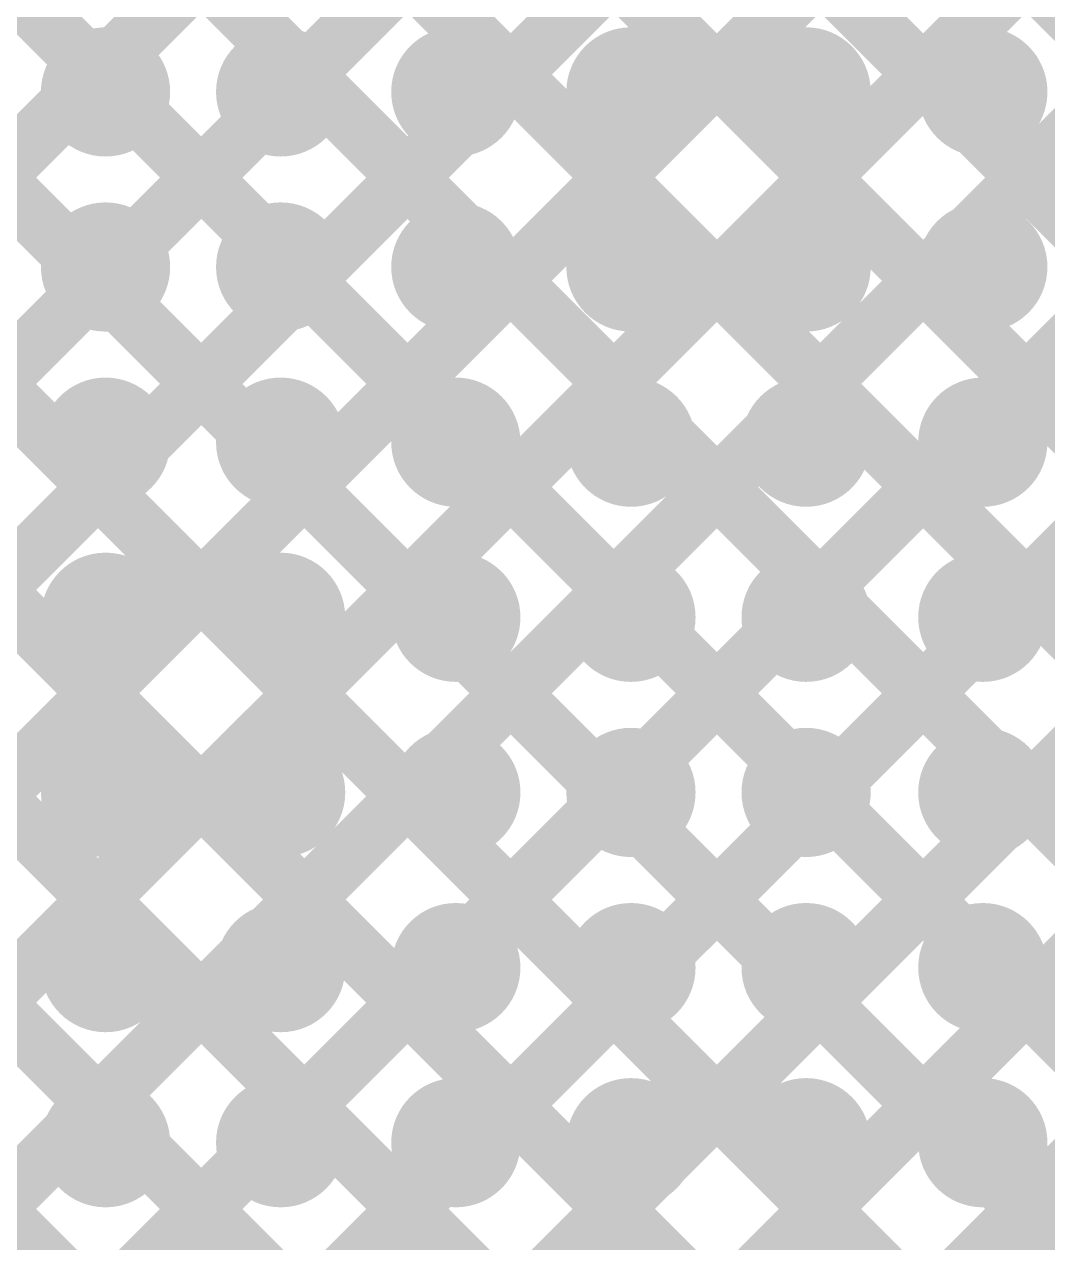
# Model space of a CAD drawing. Header units: millimetres. Extents: x -0.28 to 3.03, y -0.05 to 3.12.
# Drawn here: x 0.9456 to 1.0859, y 1.8083 to 1.9753 of the extents above; entities that cross this region are included whole.
import ezdxf

# ---------------------------------------------------------------- set-up
doc = ezdxf.new("R2010")
doc.units = ezdxf.units.MM
doc.header["$MEASUREMENT"] = 0
for name, color, linetype in [('BottomLayer', 5, 'Continuous'), ('TopLayer', 1, 'Continuous'), ('ViaHoleLayer', 16, 'Continuous')]:
    doc.layers.add(name, color=color, linetype=linetype)

msp = doc.modelspace()

# ---------------------------------------------------------------- hatches: boundary and pattern name
at = {"layer": 'BottomLayer'}
for points in [[(0.88291, 1.89002), (0.87725, 1.89568), (1.04872, 2.06714), (1.05437, 2.06149)], [(0.88435, 1.86318), (0.87869, 1.86883), (1.07652, 2.06666), (1.08218, 2.061)], [(0.88576, 1.8363), (0.8801, 1.84196), (1.10314, 2.06499), (1.10879, 2.05934)], [(0.89259, 1.81485), (0.88693, 1.82051), (1.12673, 2.0603), (1.13239, 2.05465)], [(1.01696, 2.04293), (1.02262, 2.04859), (1.25588, 1.81533), (1.25023, 1.80967)], [(0.90716, 1.80113), (0.9015, 1.80679), (1.13919, 2.04448), (1.14485, 2.03882)], [(0.90686, 1.77255), (0.90121, 1.77821), (1.16585, 2.04285), (1.17151, 2.0372)], [(0.99548, 2.03614), (1.00113, 2.04179), (1.2495, 1.79343), (1.24384, 1.78777)], [(0.96759, 2.03574), (0.97324, 2.0414), (1.24681, 1.76783), (1.24116, 1.76217)], [(0.95108, 2.02397), (0.95673, 2.02962), (1.23504, 1.75132), (1.22938, 1.74566)], [(0.92589, 1.7633), (0.92023, 1.76895), (1.17806, 2.02678), (1.18372, 2.02113)], [(0.93354, 1.74266), (0.92788, 1.74831), (1.19862, 2.01905), (1.20427, 2.0134)], [(0.93656, 2.0102), (0.94222, 2.01586), (1.2218, 1.73627), (1.21615, 1.73061)], [(0.92242, 1.99606), (0.92807, 2.00171), (1.20714, 1.72265), (1.20148, 1.71699)], [(0.95367, 1.7345), (0.94801, 1.74016), (1.20669, 1.99885), (1.21235, 1.99319)], [(0.95367, 1.7345), (0.94801, 1.74016), (1.20669, 1.99885), (1.21235, 1.99319)], [(0.96612, 1.71867), (0.96046, 1.72433), (1.22265, 1.98651), (1.2283, 1.98086)], [(0.91024, 1.97995), (0.9159, 1.98561), (1.19102, 1.71048), (1.18537, 1.70482)], [(0.97926, 1.70353), (0.9736, 1.70919), (1.2376, 1.97318), (1.24325, 1.96752)], [(0.90278, 1.95912), (0.90844, 1.96478), (1.17125, 1.70197), (1.1656, 1.69631)], [(0.90139, 1.93223), (0.90704, 1.93789), (1.14477, 1.70017), (1.13911, 1.69451)], [(0.88583, 1.91951), (0.89149, 1.92516), (1.13236, 1.68429), (1.12671, 1.67863)], [(0.87979, 1.89726), (0.88545, 1.90292), (1.10906, 1.6793), (1.10341, 1.67365)], [(0.87826, 1.87051), (0.88391, 1.87617), (1.08243, 1.67765), (1.07677, 1.67199)]]:
    msp.add_hatch(color=5, dxfattribs=at).paths.add_polyline_path(points)
h = msp.add_hatch(color=5, dxfattribs=at)
edge = h.paths.add_edge_path()
edge.add_arc((0.95671, 1.96606), 0.00886, 0, 360)
h = msp.add_hatch(color=5, dxfattribs=at)
edge = h.paths.add_edge_path()
edge.add_arc((0.98072, 1.96606), 0.00886, 0, 360)
h = msp.add_hatch(color=5, dxfattribs=at)
edge = h.paths.add_edge_path()
edge.add_arc((1.00474, 1.96606), 0.00886, 0, 360)
h = msp.add_hatch(color=5, dxfattribs=at)
edge = h.paths.add_edge_path()
edge.add_arc((1.02875, 1.96606), 0.00886, 0, 360)
h = msp.add_hatch(color=5, dxfattribs=at)
edge = h.paths.add_edge_path()
edge.add_arc((1.05277, 1.96606), 0.00886, 0, 360)
h = msp.add_hatch(color=5, dxfattribs=at)
edge = h.paths.add_edge_path()
edge.add_arc((1.077, 1.96606), 0.00886, 0, 360)
h = msp.add_hatch(color=5, dxfattribs=at)
edge = h.paths.add_edge_path()
edge.add_arc((0.95671, 1.94205), 0.00886, 0, 360)
h = msp.add_hatch(color=5, dxfattribs=at)
edge = h.paths.add_edge_path()
edge.add_arc((0.98072, 1.94205), 0.00886, 0, 360)
h = msp.add_hatch(color=5, dxfattribs=at)
edge = h.paths.add_edge_path()
edge.add_arc((1.00474, 1.94205), 0.00886, 0, 360)
h = msp.add_hatch(color=5, dxfattribs=at)
edge = h.paths.add_edge_path()
edge.add_arc((1.02875, 1.94205), 0.00886, 0, 360)
h = msp.add_hatch(color=5, dxfattribs=at)
edge = h.paths.add_edge_path()
edge.add_arc((1.05277, 1.94205), 0.00886, 0, 360)
h = msp.add_hatch(color=5, dxfattribs=at)
edge = h.paths.add_edge_path()
edge.add_arc((1.077, 1.94205), 0.00886, 0, 360)
h = msp.add_hatch(color=5, dxfattribs=at)
edge = h.paths.add_edge_path()
edge.add_arc((0.95671, 1.91803), 0.00886, 0, 360)
h = msp.add_hatch(color=5, dxfattribs=at)
edge = h.paths.add_edge_path()
edge.add_arc((0.98072, 1.91803), 0.00886, 0, 360)
h = msp.add_hatch(color=5, dxfattribs=at)
edge = h.paths.add_edge_path()
edge.add_arc((1.00474, 1.91803), 0.00886, 0, 360)
h = msp.add_hatch(color=5, dxfattribs=at)
edge = h.paths.add_edge_path()
edge.add_arc((1.02875, 1.91803), 0.00886, 0, 360)
h = msp.add_hatch(color=5, dxfattribs=at)
edge = h.paths.add_edge_path()
edge.add_arc((1.05277, 1.91803), 0.00886, 0, 360)
h = msp.add_hatch(color=5, dxfattribs=at)
edge = h.paths.add_edge_path()
edge.add_arc((1.077, 1.91803), 0.00886, 0, 360)
h = msp.add_hatch(color=5, dxfattribs=at)
edge = h.paths.add_edge_path()
edge.add_arc((0.95671, 1.89402), 0.00886, 0, 360)
h = msp.add_hatch(color=5, dxfattribs=at)
edge = h.paths.add_edge_path()
edge.add_arc((0.98072, 1.89402), 0.00886, 0, 360)
h = msp.add_hatch(color=5, dxfattribs=at)
edge = h.paths.add_edge_path()
edge.add_arc((1.00474, 1.89402), 0.00886, 0, 360)
h = msp.add_hatch(color=5, dxfattribs=at)
edge = h.paths.add_edge_path()
edge.add_arc((1.02875, 1.89402), 0.00886, 0, 360)
h = msp.add_hatch(color=5, dxfattribs=at)
edge = h.paths.add_edge_path()
edge.add_arc((1.05277, 1.89402), 0.00886, 0, 360)
h = msp.add_hatch(color=5, dxfattribs=at)
edge = h.paths.add_edge_path()
edge.add_arc((1.077, 1.89402), 0.00886, 0, 360)
h = msp.add_hatch(color=5, dxfattribs=at)
edge = h.paths.add_edge_path()
edge.add_arc((0.95671, 1.87), 0.00886, 0, 360)
h = msp.add_hatch(color=5, dxfattribs=at)
edge = h.paths.add_edge_path()
edge.add_arc((0.98072, 1.87), 0.00886, 0, 360)
h = msp.add_hatch(color=5, dxfattribs=at)
edge = h.paths.add_edge_path()
edge.add_arc((1.00474, 1.87), 0.00886, 0, 360)
h = msp.add_hatch(color=5, dxfattribs=at)
edge = h.paths.add_edge_path()
edge.add_arc((1.02875, 1.87), 0.00886, 0, 360)
h = msp.add_hatch(color=5, dxfattribs=at)
edge = h.paths.add_edge_path()
edge.add_arc((1.05277, 1.87), 0.00886, 0, 360)
h = msp.add_hatch(color=5, dxfattribs=at)
edge = h.paths.add_edge_path()
edge.add_arc((1.077, 1.87), 0.00886, 0, 360)
h = msp.add_hatch(color=5, dxfattribs=at)
edge = h.paths.add_edge_path()
edge.add_arc((0.95671, 1.84598), 0.00886, 0, 360)
h = msp.add_hatch(color=5, dxfattribs=at)
edge = h.paths.add_edge_path()
edge.add_arc((0.98072, 1.84598), 0.00886, 0, 360)
h = msp.add_hatch(color=5, dxfattribs=at)
edge = h.paths.add_edge_path()
edge.add_arc((1.00474, 1.84598), 0.00886, 0, 360)
h = msp.add_hatch(color=5, dxfattribs=at)
edge = h.paths.add_edge_path()
edge.add_arc((1.02875, 1.84598), 0.00886, 0, 360)
h = msp.add_hatch(color=5, dxfattribs=at)
edge = h.paths.add_edge_path()
edge.add_arc((1.05277, 1.84598), 0.00886, 0, 360)
h = msp.add_hatch(color=5, dxfattribs=at)
edge = h.paths.add_edge_path()
edge.add_arc((1.077, 1.84598), 0.00886, 0, 360)
h = msp.add_hatch(color=5, dxfattribs=at)
edge = h.paths.add_edge_path()
edge.add_arc((0.95671, 1.82197), 0.00886, 0, 360)
h = msp.add_hatch(color=5, dxfattribs=at)
edge = h.paths.add_edge_path()
edge.add_arc((0.98072, 1.82197), 0.00886, 0, 360)
h = msp.add_hatch(color=5, dxfattribs=at)
edge = h.paths.add_edge_path()
edge.add_arc((1.00474, 1.82197), 0.00886, 0, 360)
h = msp.add_hatch(color=5, dxfattribs=at)
edge = h.paths.add_edge_path()
edge.add_arc((1.02875, 1.82197), 0.00886, 0, 360)
h = msp.add_hatch(color=5, dxfattribs=at)
edge = h.paths.add_edge_path()
edge.add_arc((1.05277, 1.82197), 0.00886, 0, 360)
h = msp.add_hatch(color=5, dxfattribs=at)
edge = h.paths.add_edge_path()
edge.add_arc((1.077, 1.82197), 0.00886, 0, 360)
at = {"layer": 'TopLayer'}
for points in [[(0.88193, 1.86076), (0.87627, 1.86641), (1.07869, 2.06883), (1.08434, 2.06317)], [(0.88291, 1.89002), (0.87725, 1.89568), (1.0504, 2.06883), (1.05606, 2.06317)], [(0.88464, 1.83518), (0.87898, 1.84084), (1.10697, 2.06883), (1.11263, 2.06317)], [(0.89, 1.81226), (0.88434, 1.81792), (1.12673, 2.0603), (1.13239, 2.05465)], [(1.00536, 2.05453), (1.01102, 2.06019), (1.25588, 1.81533), (1.25023, 1.80967)], [(0.98564, 2.04598), (0.99129, 2.05163), (1.2495, 1.79343), (1.24384, 1.78777)], [(0.89748, 1.79146), (0.89182, 1.79711), (1.13919, 2.04448), (1.14485, 2.03882)], [(0.90676, 1.77245), (0.90111, 1.77811), (1.16585, 2.04285), (1.17151, 2.0372)], [(0.96774, 2.03558), (0.9734, 2.04124), (1.2422, 1.77244), (1.23654, 1.76679)], [(0.91766, 1.75506), (0.912, 1.76072), (1.17806, 2.02678), (1.18372, 2.02113)], [(0.9536, 2.02144), (0.95926, 2.0271), (1.22822, 1.75813), (1.22257, 1.75248)], [(0.93005, 1.73917), (0.92439, 1.74483), (1.19862, 2.01905), (1.20427, 2.0134)], [(0.93946, 2.0073), (0.94512, 2.01295), (1.21165, 1.74643), (1.20599, 1.74077)], [(0.92532, 1.99316), (0.93098, 1.99881), (1.20387, 1.72592), (1.19821, 1.72026)], [(0.94389, 1.72473), (0.93823, 1.73038), (1.20669, 1.99885), (1.21235, 1.99319)], [(0.94389, 1.72473), (0.93823, 1.73038), (1.20669, 1.99885), (1.21235, 1.99319)], [(0.95916, 1.71171), (0.9535, 1.71737), (1.22265, 1.98651), (1.2283, 1.98086)], [(0.91118, 1.97901), (0.91683, 1.98467), (1.18313, 1.71838), (1.17747, 1.71272)], [(0.9759, 1.70016), (0.97024, 1.70582), (1.2376, 1.97318), (1.24325, 1.96752)], [(0.89958, 1.96232), (0.90524, 1.96798), (1.17125, 1.70197), (1.1656, 1.69631)], [(0.89056, 1.94306), (0.89622, 1.94872), (1.14477, 1.70017), (1.13911, 1.69451)], [(0.88338, 1.92196), (0.88904, 1.92762), (1.13236, 1.68429), (1.12671, 1.67863)], [(0.87838, 1.89868), (0.88403, 1.90433), (1.10975, 1.67862), (1.10409, 1.67296)], [(0.87615, 1.87262), (0.8818, 1.87828), (1.0837, 1.67639), (1.07804, 1.67073)]]:
    msp.add_hatch(color=1, dxfattribs=at).paths.add_polyline_path(points)
h = msp.add_hatch(color=1, dxfattribs=at)
edge = h.paths.add_edge_path()
edge.add_arc((0.95671, 1.96606), 0.00886, 0, 360)
h = msp.add_hatch(color=1, dxfattribs=at)
edge = h.paths.add_edge_path()
edge.add_arc((0.98072, 1.96606), 0.00886, 0, 360)
h = msp.add_hatch(color=1, dxfattribs=at)
edge = h.paths.add_edge_path()
edge.add_arc((1.00474, 1.96606), 0.00886, 0, 360)
h = msp.add_hatch(color=1, dxfattribs=at)
edge = h.paths.add_edge_path()
edge.add_arc((1.02875, 1.96606), 0.00886, 0, 360)
h = msp.add_hatch(color=1, dxfattribs=at)
edge = h.paths.add_edge_path()
edge.add_arc((1.05277, 1.96606), 0.00886, 0, 360)
h = msp.add_hatch(color=1, dxfattribs=at)
edge = h.paths.add_edge_path()
edge.add_arc((1.077, 1.96606), 0.00886, 0, 360)
h = msp.add_hatch(color=1, dxfattribs=at)
edge = h.paths.add_edge_path()
edge.add_arc((0.95671, 1.94205), 0.00886, 0, 360)
h = msp.add_hatch(color=1, dxfattribs=at)
edge = h.paths.add_edge_path()
edge.add_arc((0.98072, 1.94205), 0.00886, 0, 360)
h = msp.add_hatch(color=1, dxfattribs=at)
edge = h.paths.add_edge_path()
edge.add_arc((1.00474, 1.94205), 0.00886, 0, 360)
h = msp.add_hatch(color=1, dxfattribs=at)
edge = h.paths.add_edge_path()
edge.add_arc((1.02875, 1.94205), 0.00886, 0, 360)
h = msp.add_hatch(color=1, dxfattribs=at)
edge = h.paths.add_edge_path()
edge.add_arc((1.05277, 1.94205), 0.00886, 0, 360)
h = msp.add_hatch(color=1, dxfattribs=at)
edge = h.paths.add_edge_path()
edge.add_arc((1.077, 1.94205), 0.00886, 0, 360)
h = msp.add_hatch(color=1, dxfattribs=at)
edge = h.paths.add_edge_path()
edge.add_arc((0.95671, 1.91803), 0.00886, 0, 360)
h = msp.add_hatch(color=1, dxfattribs=at)
edge = h.paths.add_edge_path()
edge.add_arc((0.98072, 1.91803), 0.00886, 0, 360)
h = msp.add_hatch(color=1, dxfattribs=at)
edge = h.paths.add_edge_path()
edge.add_arc((1.00474, 1.91803), 0.00886, 0, 360)
h = msp.add_hatch(color=1, dxfattribs=at)
edge = h.paths.add_edge_path()
edge.add_arc((1.02875, 1.91803), 0.00886, 0, 360)
h = msp.add_hatch(color=1, dxfattribs=at)
edge = h.paths.add_edge_path()
edge.add_arc((1.05277, 1.91803), 0.00886, 0, 360)
h = msp.add_hatch(color=1, dxfattribs=at)
edge = h.paths.add_edge_path()
edge.add_arc((1.077, 1.91803), 0.00886, 0, 360)
h = msp.add_hatch(color=1, dxfattribs=at)
edge = h.paths.add_edge_path()
edge.add_arc((0.95671, 1.89402), 0.00886, 0, 360)
h = msp.add_hatch(color=1, dxfattribs=at)
edge = h.paths.add_edge_path()
edge.add_arc((0.98072, 1.89402), 0.00886, 0, 360)
h = msp.add_hatch(color=1, dxfattribs=at)
edge = h.paths.add_edge_path()
edge.add_arc((1.00474, 1.89402), 0.00886, 0, 360)
h = msp.add_hatch(color=1, dxfattribs=at)
edge = h.paths.add_edge_path()
edge.add_arc((1.02875, 1.89402), 0.00886, 0, 360)
h = msp.add_hatch(color=1, dxfattribs=at)
edge = h.paths.add_edge_path()
edge.add_arc((1.05277, 1.89402), 0.00886, 0, 360)
h = msp.add_hatch(color=1, dxfattribs=at)
edge = h.paths.add_edge_path()
edge.add_arc((1.077, 1.89402), 0.00886, 0, 360)
h = msp.add_hatch(color=1, dxfattribs=at)
edge = h.paths.add_edge_path()
edge.add_arc((0.95671, 1.87), 0.00886, 0, 360)
h = msp.add_hatch(color=1, dxfattribs=at)
edge = h.paths.add_edge_path()
edge.add_arc((0.98072, 1.87), 0.00886, 0, 360)
h = msp.add_hatch(color=1, dxfattribs=at)
edge = h.paths.add_edge_path()
edge.add_arc((1.00474, 1.87), 0.00886, 0, 360)
h = msp.add_hatch(color=1, dxfattribs=at)
edge = h.paths.add_edge_path()
edge.add_arc((1.02875, 1.87), 0.00886, 0, 360)
h = msp.add_hatch(color=1, dxfattribs=at)
edge = h.paths.add_edge_path()
edge.add_arc((1.05277, 1.87), 0.00886, 0, 360)
h = msp.add_hatch(color=1, dxfattribs=at)
edge = h.paths.add_edge_path()
edge.add_arc((1.077, 1.87), 0.00886, 0, 360)
h = msp.add_hatch(color=1, dxfattribs=at)
edge = h.paths.add_edge_path()
edge.add_arc((0.95671, 1.84598), 0.00886, 0, 360)
h = msp.add_hatch(color=1, dxfattribs=at)
edge = h.paths.add_edge_path()
edge.add_arc((0.98072, 1.84598), 0.00886, 0, 360)
h = msp.add_hatch(color=1, dxfattribs=at)
edge = h.paths.add_edge_path()
edge.add_arc((1.00474, 1.84598), 0.00886, 0, 360)
h = msp.add_hatch(color=1, dxfattribs=at)
edge = h.paths.add_edge_path()
edge.add_arc((1.02875, 1.84598), 0.00886, 0, 360)
h = msp.add_hatch(color=1, dxfattribs=at)
edge = h.paths.add_edge_path()
edge.add_arc((1.05277, 1.84598), 0.00886, 0, 360)
h = msp.add_hatch(color=1, dxfattribs=at)
edge = h.paths.add_edge_path()
edge.add_arc((1.077, 1.84598), 0.00886, 0, 360)
h = msp.add_hatch(color=1, dxfattribs=at)
edge = h.paths.add_edge_path()
edge.add_arc((0.95671, 1.82197), 0.00886, 0, 360)
h = msp.add_hatch(color=1, dxfattribs=at)
edge = h.paths.add_edge_path()
edge.add_arc((0.98072, 1.82197), 0.00886, 0, 360)
h = msp.add_hatch(color=1, dxfattribs=at)
edge = h.paths.add_edge_path()
edge.add_arc((1.00474, 1.82197), 0.00886, 0, 360)
h = msp.add_hatch(color=1, dxfattribs=at)
edge = h.paths.add_edge_path()
edge.add_arc((1.02875, 1.82197), 0.00886, 0, 360)
h = msp.add_hatch(color=1, dxfattribs=at)
edge = h.paths.add_edge_path()
edge.add_arc((1.05277, 1.82197), 0.00886, 0, 360)
h = msp.add_hatch(color=1, dxfattribs=at)
edge = h.paths.add_edge_path()
edge.add_arc((1.077, 1.82197), 0.00886, 0, 360)
at = {"layer": 'ViaHoleLayer'}
h = msp.add_hatch(color=16, dxfattribs=at)
edge = h.paths.add_edge_path()
edge.add_arc((0.95671, 1.96606), 0.00591, 0, 360)
h = msp.add_hatch(color=16, dxfattribs=at)
edge = h.paths.add_edge_path()
edge.add_arc((0.98072, 1.96606), 0.00591, 0, 360)
h = msp.add_hatch(color=16, dxfattribs=at)
edge = h.paths.add_edge_path()
edge.add_arc((1.00474, 1.96606), 0.00591, 0, 360)
h = msp.add_hatch(color=16, dxfattribs=at)
edge = h.paths.add_edge_path()
edge.add_arc((1.02875, 1.96606), 0.00591, 0, 360)
h = msp.add_hatch(color=16, dxfattribs=at)
edge = h.paths.add_edge_path()
edge.add_arc((1.05277, 1.96606), 0.00591, 0, 360)
h = msp.add_hatch(color=16, dxfattribs=at)
edge = h.paths.add_edge_path()
edge.add_arc((1.077, 1.96606), 0.00591, 0, 360)
h = msp.add_hatch(color=16, dxfattribs=at)
edge = h.paths.add_edge_path()
edge.add_arc((0.95671, 1.94205), 0.00591, 0, 360)
h = msp.add_hatch(color=16, dxfattribs=at)
edge = h.paths.add_edge_path()
edge.add_arc((0.98072, 1.94205), 0.00591, 0, 360)
h = msp.add_hatch(color=16, dxfattribs=at)
edge = h.paths.add_edge_path()
edge.add_arc((1.00474, 1.94205), 0.00591, 0, 360)
h = msp.add_hatch(color=16, dxfattribs=at)
edge = h.paths.add_edge_path()
edge.add_arc((1.02875, 1.94205), 0.00591, 0, 360)
h = msp.add_hatch(color=16, dxfattribs=at)
edge = h.paths.add_edge_path()
edge.add_arc((1.05277, 1.94205), 0.00591, 0, 360)
h = msp.add_hatch(color=16, dxfattribs=at)
edge = h.paths.add_edge_path()
edge.add_arc((1.077, 1.94205), 0.00591, 0, 360)
h = msp.add_hatch(color=16, dxfattribs=at)
edge = h.paths.add_edge_path()
edge.add_arc((0.95671, 1.91803), 0.00591, 0, 360)
h = msp.add_hatch(color=16, dxfattribs=at)
edge = h.paths.add_edge_path()
edge.add_arc((0.98072, 1.91803), 0.00591, 0, 360)
h = msp.add_hatch(color=16, dxfattribs=at)
edge = h.paths.add_edge_path()
edge.add_arc((1.00474, 1.91803), 0.00591, 0, 360)
h = msp.add_hatch(color=16, dxfattribs=at)
edge = h.paths.add_edge_path()
edge.add_arc((1.02875, 1.91803), 0.00591, 0, 360)
h = msp.add_hatch(color=16, dxfattribs=at)
edge = h.paths.add_edge_path()
edge.add_arc((1.05277, 1.91803), 0.00591, 0, 360)
h = msp.add_hatch(color=16, dxfattribs=at)
edge = h.paths.add_edge_path()
edge.add_arc((1.077, 1.91803), 0.00591, 0, 360)
h = msp.add_hatch(color=16, dxfattribs=at)
edge = h.paths.add_edge_path()
edge.add_arc((0.95671, 1.89402), 0.00591, 0, 360)
h = msp.add_hatch(color=16, dxfattribs=at)
edge = h.paths.add_edge_path()
edge.add_arc((0.98072, 1.89402), 0.00591, 0, 360)
h = msp.add_hatch(color=16, dxfattribs=at)
edge = h.paths.add_edge_path()
edge.add_arc((1.00474, 1.89402), 0.00591, 0, 360)
h = msp.add_hatch(color=16, dxfattribs=at)
edge = h.paths.add_edge_path()
edge.add_arc((1.02875, 1.89402), 0.00591, 0, 360)
h = msp.add_hatch(color=16, dxfattribs=at)
edge = h.paths.add_edge_path()
edge.add_arc((1.05277, 1.89402), 0.00591, 0, 360)
h = msp.add_hatch(color=16, dxfattribs=at)
edge = h.paths.add_edge_path()
edge.add_arc((1.077, 1.89402), 0.00591, 0, 360)
h = msp.add_hatch(color=16, dxfattribs=at)
edge = h.paths.add_edge_path()
edge.add_arc((0.95671, 1.87), 0.00591, 0, 360)
h = msp.add_hatch(color=16, dxfattribs=at)
edge = h.paths.add_edge_path()
edge.add_arc((0.98072, 1.87), 0.00591, 0, 360)
h = msp.add_hatch(color=16, dxfattribs=at)
edge = h.paths.add_edge_path()
edge.add_arc((1.00474, 1.87), 0.00591, 0, 360)
h = msp.add_hatch(color=16, dxfattribs=at)
edge = h.paths.add_edge_path()
edge.add_arc((1.02875, 1.87), 0.00591, 0, 360)
h = msp.add_hatch(color=16, dxfattribs=at)
edge = h.paths.add_edge_path()
edge.add_arc((1.05277, 1.87), 0.00591, 0, 360)
h = msp.add_hatch(color=16, dxfattribs=at)
edge = h.paths.add_edge_path()
edge.add_arc((1.077, 1.87), 0.00591, 0, 360)
h = msp.add_hatch(color=16, dxfattribs=at)
edge = h.paths.add_edge_path()
edge.add_arc((0.95671, 1.84598), 0.00591, 0, 360)
h = msp.add_hatch(color=16, dxfattribs=at)
edge = h.paths.add_edge_path()
edge.add_arc((0.98072, 1.84598), 0.00591, 0, 360)
h = msp.add_hatch(color=16, dxfattribs=at)
edge = h.paths.add_edge_path()
edge.add_arc((1.00474, 1.84598), 0.00591, 0, 360)
h = msp.add_hatch(color=16, dxfattribs=at)
edge = h.paths.add_edge_path()
edge.add_arc((1.02875, 1.84598), 0.00591, 0, 360)
h = msp.add_hatch(color=16, dxfattribs=at)
edge = h.paths.add_edge_path()
edge.add_arc((1.05277, 1.84598), 0.00591, 0, 360)
h = msp.add_hatch(color=16, dxfattribs=at)
edge = h.paths.add_edge_path()
edge.add_arc((1.077, 1.84598), 0.00591, 0, 360)
h = msp.add_hatch(color=16, dxfattribs=at)
edge = h.paths.add_edge_path()
edge.add_arc((0.95671, 1.82197), 0.00591, 0, 360)
h = msp.add_hatch(color=16, dxfattribs=at)
edge = h.paths.add_edge_path()
edge.add_arc((0.98072, 1.82197), 0.00591, 0, 360)
h = msp.add_hatch(color=16, dxfattribs=at)
edge = h.paths.add_edge_path()
edge.add_arc((1.00474, 1.82197), 0.00591, 0, 360)
h = msp.add_hatch(color=16, dxfattribs=at)
edge = h.paths.add_edge_path()
edge.add_arc((1.02875, 1.82197), 0.00591, 0, 360)
h = msp.add_hatch(color=16, dxfattribs=at)
edge = h.paths.add_edge_path()
edge.add_arc((1.05277, 1.82197), 0.00591, 0, 360)
h = msp.add_hatch(color=16, dxfattribs=at)
edge = h.paths.add_edge_path()
edge.add_arc((1.077, 1.82197), 0.00591, 0, 360)

# ---------------------------------------------------------------- linework, layer by layer
at = {"layer": 'TopLayer', "const_width": 0.008}
msp.add_lwpolyline([(1.07703, 1.67352, -0.414214), (0.87894, 1.87161)], format="xyb", dxfattribs=at)

doc.saveas('drawing.dxf')
